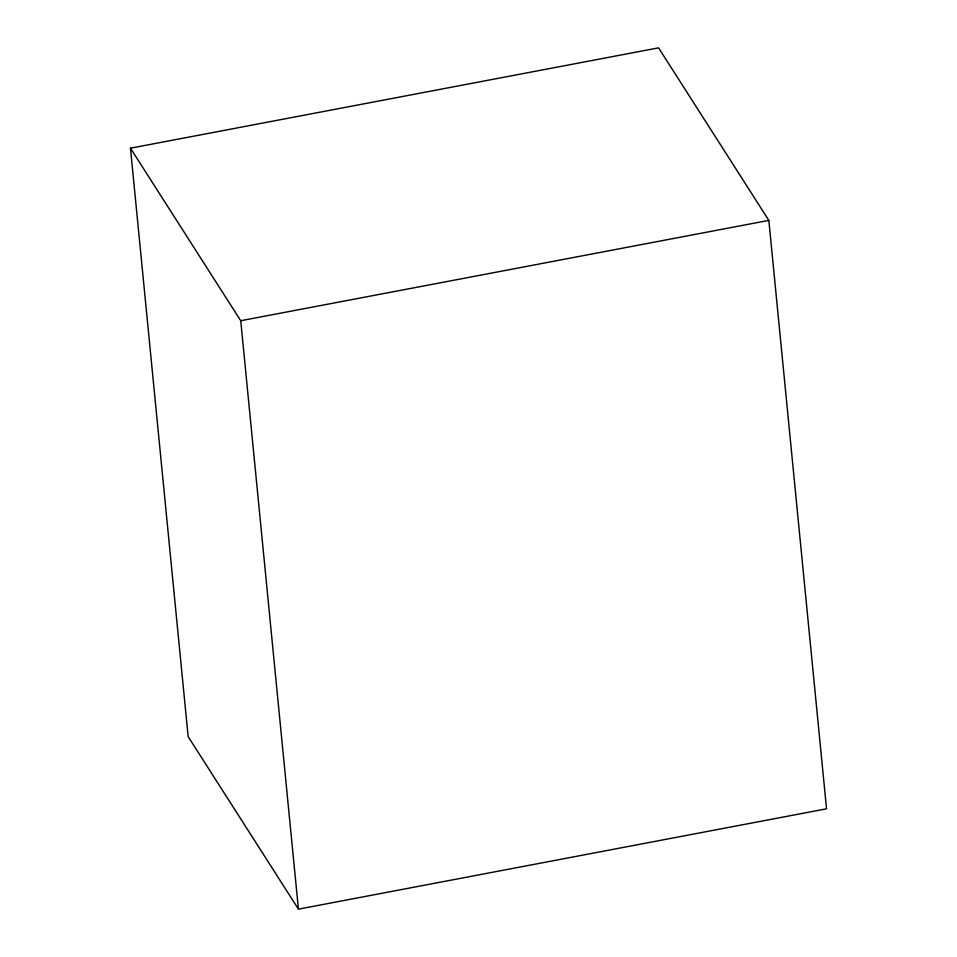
<?xml version="1.0" encoding="UTF-8"?>
<svg xmlns="http://www.w3.org/2000/svg" width="957" height="957" viewBox="0 0 957 957"><rect width="100%" height="100%" fill="white"/><g stroke="black" fill="none" stroke-linecap="round" stroke-linejoin="round"><path stroke-width="1.44" d="M130.463 148.191L658.572 47.85L768.842 220.385L826.537 808.809L298.428 909.15L188.158 736.615L130.463 148.191L240.733 320.727L298.428 909.15M240.733 320.727L768.842 220.385"/></g></svg>
